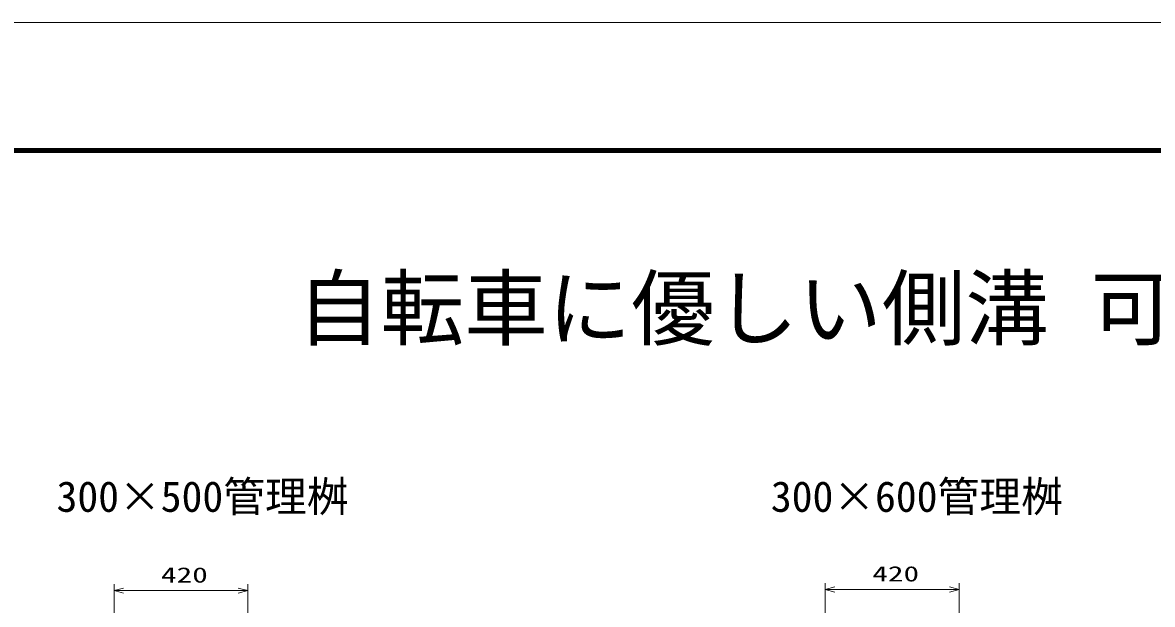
# Model space of a CAD drawing. Units: millimetres on the paper. Extents: x 20 to 861, y 20 to 614.
# Drawn here: x 279 to 456.5, y 522.7 to 614.1 of the extents above; entities that cross this region are included whole.
import ezdxf
from ezdxf.enums import TextEntityAlignment as Align

# ---------------------------------------------------------------- set-up
doc = ezdxf.new("R2010")
doc.units = ezdxf.units.MM
for name, color, linetype, lineweight in [('D-STR-DIM（寸法）', 7, 'Continuous', 13), ('D-TTL-LINE（区切線）', 1, 'Continuous', 35), ('D-TTL（外枠）', 2, 'Continuous', 140)]:
    doc.layers.add(name, color=color, linetype=linetype, lineweight=lineweight)
doc.layers.add('D-STR-TXT(文字)', color=7, linetype='Continuous')
doc.styles.add('ＭＳ ゴシック', font='')
doc.styles.get('ＭＳ ゴシック').set_extended_font_data('MS Gothic')

# ---------------------------------------------------------------- blocks, each defined once
blk = doc.blocks.new('_Open30@@SfigorgFlag@@4')
at = {"color": 7, "linetype": 'Continuous', "lineweight": 13}
for p, q in [((-1, 0.2679), (0, 0)), ((0, 0), (-1, -0.2679)), ((0, 0), (-1, 0))]:
    blk.add_line(p, q, dxfattribs=at)

msp = doc.modelspace()

# ---------------------------------------------------------------- linework, layer by layer
at = {"layer": 'D-STR-DIM（寸法）'}
for p, q in [((293.376, 518.152), (293.376, 525.843)), ((314.376, 518.152), (314.376, 525.843)), ((405.11, 518.333), (405.11, 526.023)), ((426.11, 518.333), (426.11, 526.023)), ((294.876, 524.843), (312.876, 524.843)), ((406.61, 525.023), (424.61, 525.023))]:
    msp.add_line(p, q, dxfattribs=at)
at = {"layer": 'D-TTL-LINE（区切線）', "color": 7, "lineweight": 18}
msp.add_line((861.1, 614.11), (20.1, 614.11), dxfattribs=at)
at = {"layer": 'D-TTL（外枠）'}
msp.add_line((841, 594.01), (40.2, 594.01), dxfattribs=at)

# ---------------------------------------------------------------- block references
at = {"layer": 'D-STR-DIM（寸法）', "xscale": 1.5, "yscale": 1.5, "rotation": 180}
for p in [(405.11, 525.023), (293.376, 524.843)]:
    msp.add_blockref('_Open30@@SfigorgFlag@@4', p, dxfattribs=at)
at = {"layer": 'D-STR-DIM（寸法）', "xscale": 1.5, "yscale": 1.5}
for p in [(426.11, 525.023), (314.376, 524.843)]:
    msp.add_blockref('_Open30@@SfigorgFlag@@4', p, dxfattribs=at)

# ---------------------------------------------------------------- texts
at = {"layer": 'D-STR-DIM（寸法）', "style": 'ＭＳ ゴシック', "width": 1.5}
for p in [(300.751, 525.38), (412.485, 525.561)]:
    msp.add_text('420', height=2.405, dxfattribs=at).set_placement(p, align=Align.BOTTOM_LEFT)
at = {"layer": 'D-STR-TXT(文字)', "style": 'ＭＳ ゴシック'}
for s, height, p in [('自転車に優しい側溝 可変ﾀｲﾌﾟ 標準図', 9.621, (322.127, 561.529)), ('300×500管理桝', 4.811, (284.347, 535.781)), ('300×600管理桝', 4.811, (396.554, 535.781))]:
    msp.add_text(s, height=height, dxfattribs=at).set_placement(p, align=Align.BOTTOM_LEFT)

doc.saveas('drawing.dxf')
